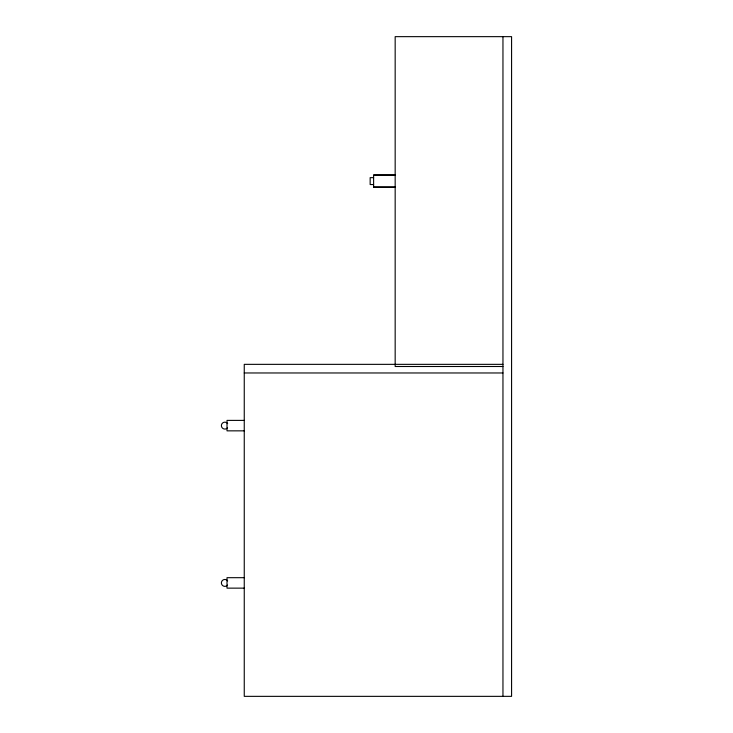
<?xml version="1.0" encoding="UTF-8"?>
<svg xmlns="http://www.w3.org/2000/svg" width="733" height="733" viewBox="0 0 733 733"><rect width="100%" height="100%" fill="white"/><g stroke="black" fill="none" stroke-linecap="round" stroke-linejoin="round"><path stroke-width="1.1" d="M395.169 175.059L373.61 175.059L373.61 187.135L395.169 187.135L373.61 187.107M373.61 175.086L395.169 175.086M373.61 177.643L370.156 177.643L370.156 184.542L373.61 184.542M502.957 364.347L244.254 364.347L244.254 696.35L511.579 696.35L511.579 36.65L395.169 36.65L395.169 366.5L502.957 366.5M244.254 372.969L502.957 372.969M244.254 420.394L227.01 420.394L227.01 430.848L244.254 430.848M244.254 577.686L227.01 577.686L227.01 588.141L244.254 588.141M502.957 36.65L502.957 696.35M227.514 427.815A3.445 3.445 0 0 1 222.429 428.081A3.445 3.445 0 0 1 222.612 422.996A3.445 3.445 0 0 1 227.661 423.619M227.514 585.108A3.445 3.445 0 0 1 222.429 585.374A3.445 3.445 0 0 1 222.612 580.289A3.445 3.445 0 0 1 227.661 580.912"/></g></svg>
